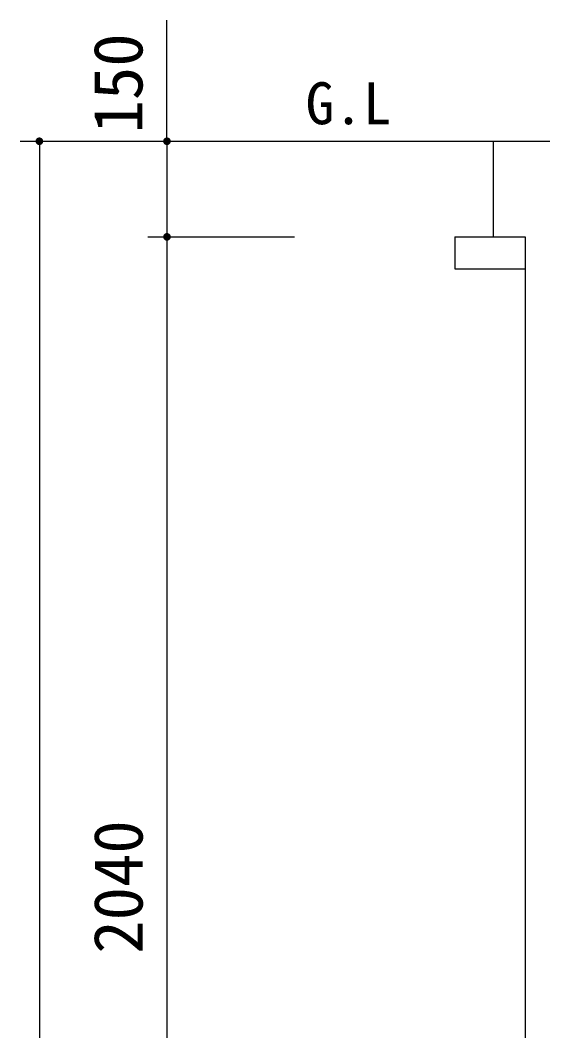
# Model space of a CAD drawing. Units: millimetres, scale not verified. Extents: x -8910 to 8910, y -6308 to 6308.
# Drawn here: x -659 to 160, y 969 to 2555 of the extents above; entities that cross this region are included whole.
import ezdxf
from ezdxf.enums import TextEntityAlignment as Align

# ---------------------------------------------------------------- set-up
doc = ezdxf.new("R2010")
doc.units = ezdxf.units.MM
doc.header["$LTSCALE"] = 30
for name, color, linetype, lineweight in [('0-0_製作', 5, 'Continuous', 25), ('0-1_空気管', 3, 'Continuous', 25), ('0-B_機器', 2, 'Continuous', 25)]:
    doc.layers.add(name, color=color, linetype=linetype, lineweight=lineweight)
doc.styles.add('ＭＳ ゴシック', font='')
doc.styles.get('ＭＳ ゴシック').set_extended_font_data('MS Gothic')

msp = doc.modelspace()

# ---------------------------------------------------------------- linework, layer by layer
at = {"layer": '0-0_製作', "color": 2}
for p, q in [((-428.83, 2364.88), (-428.83, 2554.85)), ((-658.83, 2364.88), (-228.83, 2364.88)), ((-458.83, 2364.88), (-228.83, 2364.88)), ((-228.83, 2364.88), (2746.55, 2364.88)), ((82.66, 2364.88), (82.66, 2214.88)), ((-458.83, 2214.88), (-228.83, 2214.88)), ((-458.83, 2214.88), (-228.83, 2214.88)), ((22.66, 2214.88), (22.66, 2164.88)), ((22.66, 2214.88), (132.66, 2214.88)), ((132.66, 2214.88), (132.66, 174.9)), ((22.66, 2164.88), (132.66, 2164.88))]:
    msp.add_line(p, q, dxfattribs=at)
at = {"layer": '0-0_製作'}
for points in [[(-628.83, 2364.88), (-634.83, 2364.88), (-634.82, 2365.26)], [(-628.83, 2364.88), (-634.78, 2364.13), (-634.83, 2364.88)], [(-628.83, 2364.88), (-634.82, 2365.26), (-634.72, 2366.01)], [(-628.83, 2364.88), (-634.64, 2363.39), (-634.78, 2364.13)], [(-628.83, 2364.88), (-634.72, 2366.01), (-634.54, 2366.74)], [(-628.83, 2364.88), (-634.41, 2362.67), (-634.64, 2363.39)], [(-628.83, 2364.88), (-634.54, 2366.74), (-634.26, 2367.44)], [(-628.83, 2358.88), (-634.41, 2362.67), (-628.83, 2364.88)], [(-628.83, 2364.88), (-634.26, 2367.44), (-633.9, 2368.1)], [(-628.83, 2364.88), (-633.9, 2368.1), (-633.45, 2368.71)], [(-628.83, 2364.88), (-633.45, 2368.71), (-632.94, 2369.25)], [(-628.83, 2364.88), (-632.94, 2369.25), (-632.36, 2369.74)], [(-628.83, 2370.88), (-632.36, 2369.74), (-631.72, 2370.14)], [(-628.83, 2364.88), (-632.36, 2369.74), (-628.83, 2370.88)], [(-628.83, 2370.88), (-631.72, 2370.14), (-629.58, 2370.83)], [(-629.58, 2370.83), (-631.72, 2370.14), (-631.04, 2370.46)], [(-629.58, 2370.83), (-631.04, 2370.46), (-630.32, 2370.69)], [(-628.45, 2370.87), (-628.83, 2364.88), (-628.83, 2370.88)], [(-627.71, 2370.77), (-628.83, 2364.88), (-628.45, 2370.87)], [(-626.98, 2370.59), (-628.83, 2364.88), (-627.71, 2370.77)], [(-626.28, 2370.31), (-628.83, 2364.88), (-626.98, 2370.59)], [(-625.62, 2369.95), (-628.83, 2364.88), (-626.28, 2370.31)], [(-625.01, 2369.5), (-628.83, 2364.88), (-625.62, 2369.95)], [(-624.46, 2368.99), (-628.83, 2364.88), (-625.01, 2369.5)], [(-623.98, 2368.41), (-628.83, 2364.88), (-624.46, 2368.99)], [(-623.57, 2367.77), (-628.83, 2364.88), (-623.98, 2368.41)], [(-623.25, 2367.09), (-628.83, 2364.88), (-623.57, 2367.77)], [(-623.02, 2366.37), (-628.83, 2364.88), (-623.25, 2367.09)], [(-623.02, 2366.37), (-622.83, 2364.88), (-628.83, 2364.88)], [(-622.83, 2364.88), (-628.83, 2358.88), (-628.83, 2364.88)], [(-622.84, 2364.5), (-628.83, 2358.88), (-622.83, 2364.88)], [(-622.94, 2363.76), (-628.83, 2358.88), (-622.84, 2364.5)], [(-623.12, 2363.03), (-628.83, 2358.88), (-622.94, 2363.76)], [(-623.4, 2362.33), (-628.83, 2358.88), (-623.12, 2363.03)], [(-622.88, 2365.63), (-622.83, 2364.88), (-623.02, 2366.37)], [(-428.83, 2364.88), (-434.83, 2364.88), (-434.82, 2365.26)], [(-428.83, 2364.88), (-434.78, 2364.13), (-434.83, 2364.88)], [(-428.83, 2364.88), (-434.82, 2365.26), (-434.72, 2366.01)], [(-428.83, 2364.88), (-434.64, 2363.39), (-434.78, 2364.13)], [(-428.83, 2364.88), (-434.72, 2366.01), (-434.54, 2366.74)], [(-428.83, 2358.88), (-434.64, 2363.39), (-428.83, 2364.88)], [(-428.83, 2358.88), (-434.41, 2362.67), (-434.64, 2363.39)], [(-428.83, 2364.88), (-434.54, 2366.74), (-434.26, 2367.44)], [(-428.83, 2364.88), (-434.26, 2367.44), (-433.9, 2368.1)], [(-428.83, 2364.88), (-433.9, 2368.1), (-433.45, 2368.71)], [(-428.83, 2364.88), (-433.45, 2368.71), (-432.94, 2369.25)], [(-428.83, 2364.88), (-432.94, 2369.25), (-432.36, 2369.74)], [(-428.83, 2364.88), (-432.36, 2369.74), (-431.72, 2370.14)], [(-428.83, 2364.88), (-431.72, 2370.14), (-431.04, 2370.46)], [(-428.83, 2370.88), (-431.04, 2370.46), (-430.32, 2370.69)], [(-428.83, 2364.88), (-431.04, 2370.46), (-428.83, 2370.88)], [(-428.83, 2370.88), (-430.32, 2370.69), (-429.58, 2370.83)], [(-428.45, 2370.87), (-428.83, 2364.88), (-428.83, 2370.88)], [(-427.71, 2370.77), (-428.83, 2364.88), (-428.45, 2370.87)], [(-426.98, 2370.59), (-428.83, 2364.88), (-427.71, 2370.77)], [(-426.28, 2370.31), (-428.83, 2364.88), (-426.98, 2370.59)], [(-425.62, 2369.95), (-428.83, 2364.88), (-426.28, 2370.31)], [(-425.01, 2369.5), (-428.83, 2364.88), (-425.62, 2369.95)], [(-424.46, 2368.99), (-428.83, 2364.88), (-425.01, 2369.5)], [(-423.98, 2368.41), (-428.83, 2364.88), (-424.46, 2368.99)], [(-423.57, 2367.77), (-428.83, 2364.88), (-423.98, 2368.41)], [(-423.25, 2367.09), (-428.83, 2364.88), (-423.57, 2367.77)], [(-423.02, 2366.37), (-428.83, 2364.88), (-423.25, 2367.09)], [(-422.88, 2365.63), (-428.83, 2364.88), (-423.02, 2366.37)], [(-422.88, 2365.63), (-422.83, 2364.88), (-428.83, 2364.88)], [(-422.83, 2364.88), (-428.83, 2358.88), (-428.83, 2364.88)], [(-422.84, 2364.5), (-428.83, 2358.88), (-422.83, 2364.88)], [(-422.94, 2363.76), (-428.83, 2358.88), (-422.84, 2364.5)], [(-423.12, 2363.03), (-428.83, 2358.88), (-422.94, 2363.76)], [(-423.4, 2362.33), (-428.83, 2358.88), (-423.12, 2363.03)], [(-628.83, 2358.88), (-634.09, 2361.99), (-634.41, 2362.67)], [(-628.83, 2358.88), (-633.69, 2361.35), (-634.09, 2361.99)], [(-628.83, 2358.88), (-633.2, 2360.77), (-633.69, 2361.35)], [(-628.83, 2358.88), (-632.66, 2360.26), (-633.2, 2360.77)], [(-628.83, 2358.88), (-632.05, 2359.81), (-632.66, 2360.26)], [(-628.83, 2358.88), (-631.39, 2359.45), (-632.05, 2359.81)], [(-628.83, 2358.88), (-630.69, 2359.17), (-631.39, 2359.45)], [(-628.83, 2358.88), (-629.96, 2358.99), (-630.69, 2359.17)], [(-628.83, 2358.88), (-629.21, 2358.89), (-629.96, 2358.99)], [(-623.77, 2361.67), (-628.83, 2358.88), (-623.4, 2362.33)], [(-624.21, 2361.06), (-628.83, 2358.88), (-623.77, 2361.67)], [(-624.72, 2360.51), (-628.83, 2358.88), (-624.21, 2361.06)], [(-625.3, 2360.03), (-628.83, 2358.88), (-624.72, 2360.51)], [(-625.94, 2359.62), (-628.83, 2358.88), (-625.3, 2360.03)], [(-625.94, 2359.62), (-628.08, 2358.93), (-628.83, 2358.88)], [(-626.62, 2359.3), (-628.08, 2358.93), (-625.94, 2359.62)], [(-626.62, 2359.3), (-627.34, 2359.07), (-628.08, 2358.93)], [(-428.83, 2358.88), (-434.09, 2361.99), (-434.41, 2362.67)], [(-428.83, 2358.88), (-433.69, 2361.35), (-434.09, 2361.99)], [(-428.83, 2358.88), (-433.2, 2360.77), (-433.69, 2361.35)], [(-428.83, 2358.88), (-432.66, 2360.26), (-433.2, 2360.77)], [(-428.83, 2358.88), (-432.05, 2359.81), (-432.66, 2360.26)], [(-428.83, 2358.88), (-431.39, 2359.45), (-432.05, 2359.81)], [(-428.83, 2358.88), (-430.69, 2359.17), (-431.39, 2359.45)], [(-428.83, 2358.88), (-429.96, 2358.99), (-430.69, 2359.17)], [(-428.83, 2358.88), (-429.21, 2358.89), (-429.96, 2358.99)], [(-423.77, 2361.67), (-428.83, 2358.88), (-423.4, 2362.33)], [(-424.21, 2361.06), (-428.83, 2358.88), (-423.77, 2361.67)], [(-424.72, 2360.51), (-428.83, 2358.88), (-424.21, 2361.06)], [(-425.3, 2360.03), (-428.83, 2358.88), (-424.72, 2360.51)], [(-425.94, 2359.62), (-428.83, 2358.88), (-425.3, 2360.03)], [(-426.62, 2359.3), (-428.83, 2358.88), (-425.94, 2359.62)], [(-427.34, 2359.07), (-428.83, 2358.88), (-426.62, 2359.3)], [(-427.34, 2359.07), (-428.08, 2358.93), (-428.83, 2358.88)], [(-428.83, 2220.88), (-431.72, 2220.14), (-431.04, 2220.46)], [(-428.83, 2214.88), (-431.72, 2220.14), (-428.83, 2220.88)], [(-428.83, 2220.88), (-431.72, 2220.14), (-431.04, 2220.46)], [(-428.83, 2214.88), (-431.72, 2220.14), (-428.83, 2220.88)], [(-428.83, 2220.88), (-431.04, 2220.46), (-429.58, 2220.83)], [(-428.83, 2220.88), (-431.04, 2220.46), (-429.58, 2220.83)], [(-429.58, 2220.83), (-431.04, 2220.46), (-430.32, 2220.69)], [(-429.58, 2220.83), (-431.04, 2220.46), (-430.32, 2220.69)], [(-428.45, 2220.87), (-428.83, 2214.88), (-428.83, 2220.88)], [(-428.45, 2220.87), (-428.83, 2214.88), (-428.83, 2220.88)], [(-427.71, 2220.77), (-428.83, 2214.88), (-428.45, 2220.87)], [(-427.71, 2220.77), (-428.83, 2214.88), (-428.45, 2220.87)], [(-426.98, 2220.59), (-428.83, 2214.88), (-427.71, 2220.77)], [(-426.98, 2220.59), (-428.83, 2214.88), (-427.71, 2220.77)], [(-426.28, 2220.31), (-428.83, 2214.88), (-426.98, 2220.59)], [(-426.28, 2220.31), (-428.83, 2214.88), (-426.98, 2220.59)], [(-425.62, 2219.95), (-428.83, 2214.88), (-426.28, 2220.31)], [(-425.62, 2219.95), (-428.83, 2214.88), (-426.28, 2220.31)], [(-428.83, 2214.88), (-434.83, 2214.88), (-434.82, 2215.26)], [(-428.83, 2214.88), (-434.83, 2214.88), (-434.82, 2215.26)], [(-428.83, 2214.88), (-434.78, 2214.13), (-434.83, 2214.88)], [(-428.83, 2214.88), (-434.78, 2214.13), (-434.83, 2214.88)], [(-428.83, 2214.88), (-434.82, 2215.26), (-434.72, 2216.01)], [(-428.83, 2214.88), (-434.82, 2215.26), (-434.72, 2216.01)], [(-428.83, 2214.88), (-434.64, 2213.39), (-434.78, 2214.13)], [(-428.83, 2214.88), (-434.64, 2213.39), (-434.78, 2214.13)], [(-428.83, 2214.88), (-434.72, 2216.01), (-434.54, 2216.74)], [(-428.83, 2214.88), (-434.72, 2216.01), (-434.54, 2216.74)], [(-428.83, 2208.88), (-434.64, 2213.39), (-428.83, 2214.88)], [(-428.83, 2208.88), (-434.64, 2213.39), (-428.83, 2214.88)], [(-428.83, 2208.88), (-434.41, 2212.67), (-434.64, 2213.39)], [(-428.83, 2208.88), (-434.41, 2212.67), (-434.64, 2213.39)], [(-428.83, 2214.88), (-434.54, 2216.74), (-434.26, 2217.44)], [(-428.83, 2214.88), (-434.54, 2216.74), (-434.26, 2217.44)], [(-428.83, 2208.88), (-434.09, 2211.99), (-434.41, 2212.67)], [(-428.83, 2208.88), (-434.09, 2211.99), (-434.41, 2212.67)], [(-428.83, 2214.88), (-434.26, 2217.44), (-433.9, 2218.1)], [(-428.83, 2214.88), (-434.26, 2217.44), (-433.9, 2218.1)], [(-428.83, 2208.88), (-433.69, 2211.35), (-434.09, 2211.99)], [(-428.83, 2208.88), (-433.69, 2211.35), (-434.09, 2211.99)], [(-428.83, 2214.88), (-433.9, 2218.1), (-433.45, 2218.71)], [(-428.83, 2214.88), (-433.9, 2218.1), (-433.45, 2218.71)], [(-428.83, 2208.88), (-433.2, 2210.77), (-433.69, 2211.35)], [(-428.83, 2208.88), (-433.2, 2210.77), (-433.69, 2211.35)], [(-428.83, 2214.88), (-433.45, 2218.71), (-432.94, 2219.25)], [(-428.83, 2214.88), (-433.45, 2218.71), (-432.94, 2219.25)], [(-428.83, 2208.88), (-432.66, 2210.26), (-433.2, 2210.77)], [(-428.83, 2208.88), (-432.66, 2210.26), (-433.2, 2210.77)], [(-428.83, 2214.88), (-432.94, 2219.25), (-432.36, 2219.74)], [(-428.83, 2214.88), (-432.94, 2219.25), (-432.36, 2219.74)], [(-428.83, 2208.88), (-432.05, 2209.81), (-432.66, 2210.26)], [(-428.83, 2208.88), (-432.05, 2209.81), (-432.66, 2210.26)], [(-428.83, 2214.88), (-432.36, 2219.74), (-431.72, 2220.14)], [(-428.83, 2214.88), (-432.36, 2219.74), (-431.72, 2220.14)], [(-428.83, 2208.88), (-431.39, 2209.45), (-432.05, 2209.81)], [(-428.83, 2208.88), (-431.39, 2209.45), (-432.05, 2209.81)], [(-428.83, 2208.88), (-430.69, 2209.17), (-431.39, 2209.45)], [(-428.83, 2208.88), (-430.69, 2209.17), (-431.39, 2209.45)], [(-428.83, 2208.88), (-429.96, 2208.99), (-430.69, 2209.17)], [(-428.83, 2208.88), (-429.96, 2208.99), (-430.69, 2209.17)], [(-428.83, 2208.88), (-429.21, 2208.89), (-429.96, 2208.99)], [(-428.83, 2208.88), (-429.21, 2208.89), (-429.96, 2208.99)], [(-425.01, 2219.5), (-428.83, 2214.88), (-425.62, 2219.95)], [(-425.01, 2219.5), (-428.83, 2214.88), (-425.62, 2219.95)], [(-424.46, 2218.99), (-428.83, 2214.88), (-425.01, 2219.5)], [(-424.46, 2218.99), (-428.83, 2214.88), (-425.01, 2219.5)], [(-423.98, 2218.41), (-428.83, 2214.88), (-424.46, 2218.99)], [(-423.98, 2218.41), (-428.83, 2214.88), (-424.46, 2218.99)], [(-423.57, 2217.77), (-428.83, 2214.88), (-423.98, 2218.41)], [(-423.57, 2217.77), (-428.83, 2214.88), (-423.98, 2218.41)], [(-423.25, 2217.09), (-428.83, 2214.88), (-423.57, 2217.77)], [(-423.25, 2217.09), (-428.83, 2214.88), (-423.57, 2217.77)], [(-423.02, 2216.37), (-428.83, 2214.88), (-423.25, 2217.09)], [(-423.02, 2216.37), (-428.83, 2214.88), (-423.25, 2217.09)], [(-422.88, 2215.63), (-428.83, 2214.88), (-423.02, 2216.37)], [(-422.88, 2215.63), (-428.83, 2214.88), (-423.02, 2216.37)], [(-422.88, 2215.63), (-422.83, 2214.88), (-428.83, 2214.88)], [(-422.88, 2215.63), (-422.83, 2214.88), (-428.83, 2214.88)], [(-422.83, 2214.88), (-428.83, 2208.88), (-428.83, 2214.88)], [(-422.84, 2214.5), (-428.83, 2208.88), (-422.83, 2214.88)], [(-422.83, 2214.88), (-428.83, 2208.88), (-428.83, 2214.88)], [(-422.84, 2214.5), (-428.83, 2208.88), (-422.83, 2214.88)], [(-422.94, 2213.76), (-428.83, 2208.88), (-422.84, 2214.5)], [(-422.94, 2213.76), (-428.83, 2208.88), (-422.84, 2214.5)], [(-423.12, 2213.03), (-428.83, 2208.88), (-422.94, 2213.76)], [(-423.12, 2213.03), (-428.83, 2208.88), (-422.94, 2213.76)], [(-423.4, 2212.33), (-428.83, 2208.88), (-423.12, 2213.03)], [(-423.4, 2212.33), (-428.83, 2208.88), (-423.12, 2213.03)], [(-423.77, 2211.67), (-428.83, 2208.88), (-423.4, 2212.33)], [(-423.77, 2211.67), (-428.83, 2208.88), (-423.4, 2212.33)], [(-424.21, 2211.06), (-428.83, 2208.88), (-423.77, 2211.67)], [(-424.21, 2211.06), (-428.83, 2208.88), (-423.77, 2211.67)], [(-424.72, 2210.51), (-428.83, 2208.88), (-424.21, 2211.06)], [(-424.72, 2210.51), (-428.83, 2208.88), (-424.21, 2211.06)], [(-425.3, 2210.03), (-428.83, 2208.88), (-424.72, 2210.51)], [(-425.3, 2210.03), (-428.83, 2208.88), (-424.72, 2210.51)], [(-425.94, 2209.62), (-428.83, 2208.88), (-425.3, 2210.03)], [(-425.94, 2209.62), (-428.83, 2208.88), (-425.3, 2210.03)], [(-426.62, 2209.3), (-428.83, 2208.88), (-425.94, 2209.62)], [(-426.62, 2209.3), (-428.83, 2208.88), (-425.94, 2209.62)], [(-426.62, 2209.3), (-428.08, 2208.93), (-428.83, 2208.88)], [(-426.62, 2209.3), (-428.08, 2208.93), (-428.83, 2208.88)], [(-427.34, 2209.07), (-428.08, 2208.93), (-426.62, 2209.3)], [(-427.34, 2209.07), (-428.08, 2208.93), (-426.62, 2209.3)]]:
    msp.add_solid(points, dxfattribs=at)
at = {"layer": '0-B_機器'}
for p, q in [((-628.83, 2364.88), (-628.83, -175.1)), ((-428.83, 2364.88), (-428.83, 2214.88)), ((-428.83, 2214.88), (-428.83, 174.9))]:
    msp.add_line(p, q, dxfattribs=at)

# ---------------------------------------------------------------- texts
at = {"layer": '0-0_製作', "color": 4, "style": 'ＭＳ ゴシック'}
for s, p in [('150', (-444.11, 2377.14)), ('2040', (-443.83, 1089.89))]:
    msp.add_text(s, height=76.98, rotation=90, dxfattribs=at).set_placement(p, align=Align.BOTTOM_LEFT)
at = {"layer": '0-1_空気管', "color": 4, "style": 'ＭＳ ゴシック'}
msp.add_text('G.L', height=65.98, dxfattribs=at).set_placement((-211.54, 2371.78), align=Align.BOTTOM_LEFT)

doc.saveas('drawing.dxf')
